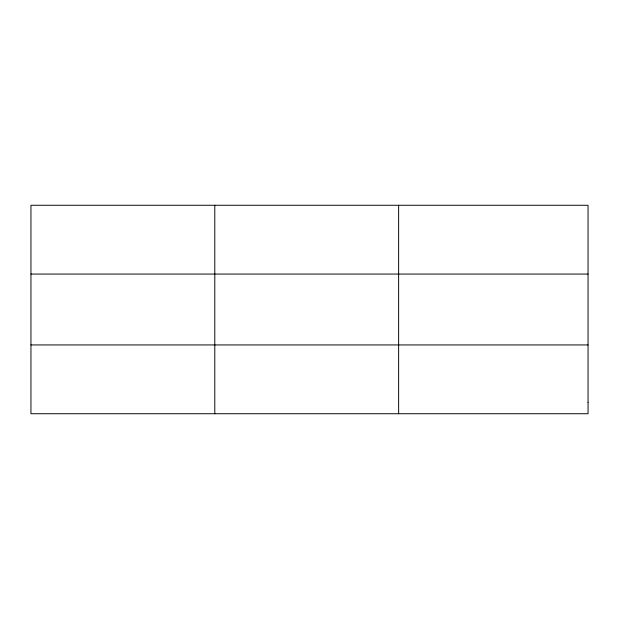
<?xml version="1.0" encoding="UTF-8"?>
<svg xmlns="http://www.w3.org/2000/svg" width="619" height="619" viewBox="0 0 619 619"><rect width="100%" height="100%" fill="white"/><g stroke="black" fill="none" stroke-linecap="round" stroke-linejoin="round"><path stroke-width="0.93" d="M214.793 205.268L214.793 413.732M398.636 205.268L398.636 413.732M30.95 274.062L588.05 274.062M30.95 344.938L588.05 344.938M588.05 402.265L588.05 413.732L30.95 413.732L30.95 205.268L588.05 205.268L588.05 402.265"/></g></svg>
